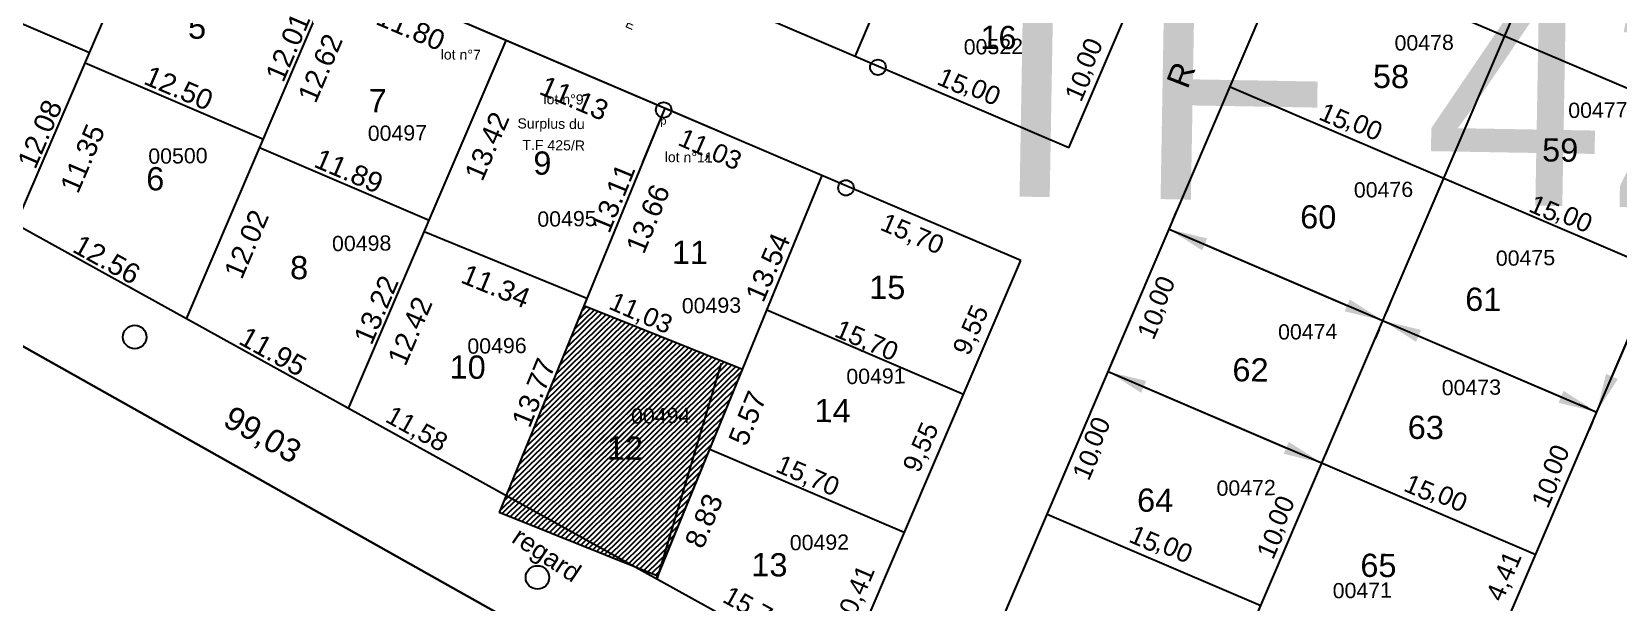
# Model space of a CAD drawing. Header units: metres. Extents: x 0 to 1324930, y 0 to 1631912.
# Drawn here: x 253199.8 to 253303.7, y 1629446.8 to 1629484.2 of the extents above; entities that cross this region are included whole.
import ezdxf
from ezdxf.enums import TextEntityAlignment as Align

# ---------------------------------------------------------------- set-up
doc = ezdxf.new("R2010")
doc.units = ezdxf.units.M
doc.header["$MEASUREMENT"] = 0
doc.layers.get('Defpoints').update_dxf_attribs({"lineweight": 0})
for name, color, linetype in [('A_revoir_niveau_0', 7, 'Continuous'), ('limites_tf', 7, 'Continuous'), ('numero_parcelle', 7, 'Continuous'), ('toponymie', 7, 'Continuous')]:
    doc.layers.add(name, color=color, linetype=linetype)
doc.layers.add('Numero_TF', color=7, linetype='Continuous', lineweight=0)
doc.layers.add('Numérotation', color=7, linetype='Continuous', lineweight=0)
doc.styles.get("Standard").update_dxf_attribs({"font": 'txt.shx'})
doc.styles.add('Style-Arial', font='arial.ttf')
doc.styles.add('Style-txt', font='txt.shx')
doc.dimstyles.new('ISO-25', dxfattribs={"dimtxt": 50, "dimasz": 96.153846, "dimexe": 48.076923, "dimexo": 24.038462, "dimgap": 24.038462, "dimtad": 1, "dimlfac": 1000, "dimzin": 1, "dimdsep": 46, "dimtxsty": 'Standard', "dimcen": 0.0025, "dimse1": 1, "dimse2": 1, "dimclrd": 256, "dimclre": 256, "dimazin": 3, "dimtfac": 1, "dimtmove": 0, "dimatfit": 3, "dimtzin": 1, "dimlwd": -1, "dimlwe": -1})

# ---------------------------------------------------------------- blocks, each defined once
blk = doc.blocks.new('*D116')
at = {"layer": 'Defpoints', "color": 2, "linetype": 'Continuous', "lineweight": 53, "transparency": 16777216}
for p in [(0.014319, 0.336297), (0.110059, 0.235726), (0.248878, 0.238837), (0.227338, 0.186996)]:
    blk.add_point(p, dxfattribs=at)
at = {"layer": 'Numérotation', "linetype": 'Continuous', "transparency": 16777216}
blk.add_text('400.00', height=0.01524, rotation=337.437089, dxfattribs=at).set_placement((0.089489, 0.269715), align=Align.MIDDLE_LEFT)
blk = doc.blocks.new('_None')
blk = doc.blocks.new('*D117')
at = {"layer": 'Defpoints', "color": 2, "linetype": 'Continuous', "lineweight": 53, "transparency": 16777216}
for p in [(-0.139359, -0.035761), (-0.02498, -0.091471), (0.092298, -0.140205), (0.095196, -0.13323)]:
    blk.add_point(p, dxfattribs=at)
at = {"layer": 'Numérotation', "linetype": 'Continuous', "transparency": 16777216}
blk.add_text('400.00', height=0.01524, rotation=337.43492, dxfattribs=at).set_placement((-0.045548, -0.057481), align=Align.MIDDLE_LEFT)
blk = doc.blocks.new('*D118')
at = {"layer": 'Defpoints', "color": 2, "linetype": 'Continuous', "lineweight": 53, "transparency": 16777216}
for p in [(-0.011795, 0.323689), (-0.03179, 0.125723), (-0.157984, -0.028112), (-0.104885, -0.050177)]:
    blk.add_point(p, dxfattribs=at)
at = {"layer": 'Numérotation', "linetype": 'Continuous', "transparency": 16777216}
blk.add_text('599.95', height=0.01524, rotation=67.43492, dxfattribs=at).set_placement((-0.065814, 0.105075), align=Align.MIDDLE_LEFT)
blk = doc.blocks.new('*D119')
at = {"layer": 'Defpoints', "color": 2, "linetype": 'Continuous', "lineweight": 53, "transparency": 16777216}
for p in [(0.251467, 0.214553), (0.178377, 0.038645), (0.105287, -0.137263), (0.105287, -0.137263)]:
    blk.add_point(p, dxfattribs=at)
at = {"layer": 'Numérotation', "linetype": 'Continuous', "transparency": 16777216}
blk.add_text('599.96', height=0.01524, rotation=67.437089, dxfattribs=at).set_placement((0.144377, 0.018048), align=Align.MIDDLE_LEFT)
blk = doc.blocks.new('*U115')
at = {"color": 0, "ltscale": 40}
for p, q in [((-0.139384, -0.035823), (0.045801, 0.409869)), ((0.006817, 0.316045), (0.045801, 0.409869)), ((0.335194, 0.17959), (-0.087005, 0.355033)), ((0.006817, 0.316045), (-0.087005, 0.355033)), ((0.095174, -0.133282), (0.280356, 0.312401)), ((0.241372, 0.218577), (0.280356, 0.312401)), ((0.335194, 0.17959), (0.241372, 0.218577)), ((0.189005, -0.172248), (-0.233193, 0.003195)), ((-0.139371, -0.035792), (-0.233193, 0.003195)), ((0.189005, -0.172248), (0.095183, -0.13326)), ((0.112013, -0.357549), (-0.310186, -0.182106)), ((0.112013, -0.357549), (-0.310186, -0.182106)), ((-0.271471, -0.280711), (-0.242231, -0.210345)), ((0.018912, -0.318862), (-0.016468, -0.407845))]:
    blk.add_line(p, q, dxfattribs=at)
at = {"color": 1, "lineweight": 40, "ltscale": 1200}
for p, q in [((-0.139384, -0.035823), (0.006817, 0.316045)), ((0.241372, 0.218577), (0.006817, 0.316045)), ((0.095174, -0.133282), (0.241372, 0.218577)), ((0.095183, -0.13326), (-0.139371, -0.035792))]:
    blk.add_line(p, q, dxfattribs=at)
at = {"color": 0, "ltscale": 1200}
for p, q in [((0.247464, 0.233237), (0.253556, 0.247897)), ((0.235281, 0.203918), (0.229189, 0.189258)), ((0.300011, 0.19421), (0.335194, 0.17959)), ((0.300011, 0.19421), (0.335194, 0.17959)), ((-0.080745, -0.060188), (0.036535, -0.108918)), ((-0.080745, -0.060188), (0.036535, -0.108918)), ((0.101266, -0.118623), (0.107357, -0.103963))]:
    blk.add_line(p, q, dxfattribs=at)
at = {"layer": 'Numérotation', "ltscale": 30, "char_height": 0.01651, "attachment_point": 5, "line_spacing_factor": 0.6}
for s, insert in [('\\fArial|b0|i0|c00|p39;lot n°23', (-0.041565, 0.393468)), ('\\fArial|b0|i0|c00|p39;Surplus du ', (0.161333, 0.391498)), ('\\fArial|b0|i0|c00|p39; T.F 425/R', (0.162772, 0.358663)), ('\\fArial|b0|i0|c00|p39;lot n°21', (0.152982, 0.311559)), ('\\fArial|b0|i0|c00|p39;B1', (0.017406, 0.292473)), ('\\fArial|b0|i0|c00|p39;lot n°19', (0.310843, 0.23132)), ('\\fArial|b0|i0|c00|p39;Surplus du ', (-0.164696, 0.220202)), ('\\fArial|b0|i0|c00|p39;B2', (0.219021, 0.211036)), ('\\fArial|b0|i0|c00|p39; T.F 425/R', (-0.163256, 0.187366)), ('\\fArial|b0|i0|c00|p39;lot n°24', (-0.164888, 0.144618)), ('\\fArial|b0|i0|c00|p39;Surplus du ', (0.265555, 0.059362)), ('\\fArial|b0|i0|c00|p39; T.F 425/R', (0.266994, 0.026527)), ('\\fArial|b0|i0|c00|p39;B4', (-0.11558, -0.03159)), ('\\fArial|b0|i0|c00|p39;lot n°20', (0.261734, -0.019448)), ('\\fArial|b0|i0|c00|p39;B3', (0.086147, -0.115663)), ('\\fArial|b0|i0|c00|p39;lot n°7', (-0.31624, -0.234631)), ('\\fArial|b0|i0|c00|p39;lot n°9', (-0.14715, -0.306128)), ('\\fArial|b0|i0|c00|p39;Surplus du ', (-0.167111, -0.348686)), ('\\fArial|b0|i0|c00|p39; T.F 425/R', (-0.165672, -0.381521)), ('\\fArial|b0|i0|c00|p39;lot n°11', (0.058886, -0.398939))]:
    blk.add_mtext(s, dxfattribs=dict(at, insert=insert))
at = {"layer": 'Numérotation', "ltscale": 30, "insert": (-0.096905, -0.157702), "char_height": 0.01524, "attachment_point": 5, "rotation": 337.434892}
blk.add_mtext('\\fArial|b0|i0|c00|p39;R        U        E', dxfattribs=at)
at = {"layer": 'Numérotation', "ltscale": 30}
for base, p1, p2, angle, picture, middle in [((-0.104885, -0.050177), (-0.011795, 0.323689), (-0.157984, -0.028112), 247.43492, '*D118', (-0.03179, 0.125723)), ((0.227338, 0.186996), (0.014319, 0.336297), (0.248878, 0.238837), 337.437089, '*D116', (0.110059, 0.235726)), ((0.105287, -0.137263), (0.251467, 0.214553), (0.105287, -0.137263), 247.437089, '*D119', (0.178377, 0.038645)), ((0.092298, -0.140205), (-0.139359, -0.035761), (0.095196, -0.13323), 337.43492, '*D117', (-0.02498, -0.091471))]:
    dim = blk.add_linear_dim(base=base, p1=p1, p2=p2, angle=angle, text='\\fArial|b0|i0|c00|p39;<>', dimstyle='ISO-25', override={"dimtxt": 0.01524, "dimasz": 0.0635, "dimexe": 0.03175, "dimexo": 0.015875, "dimgap": 0.015875, "dimlfac": 39.370079, "dimtxsty": 'Style-Arial', "dimblk": 'None', "dimcen": 0.0635}, dxfattribs=at)
    dim.commit()
    dim.dimension.update_dxf_attribs({"geometry": picture, "text_midpoint": middle})

msp = doc.modelspace()

# ---------------------------------------------------------------- linework, layer by layer
at = {"layer": 'A_revoir_niveau_0'}
for p, q in [((253259.92718, 1629437.70509), (253311.69682, 1629558.69786)), ((253278.05834, 1629441.33867), (253316.27982, 1629530.66753)), ((253296.55467, 1629445.82572), (253329.17547, 1629522.06503)), ((253267.72984, 1629476.60601), (253188.33478, 1629510.58062)), ((253253.7196, 1629482.60063), (253265.70974, 1629510.62324)), ((253264.5735, 1629469.22626), (253175.0883, 1629507.51864)), ((253267.7309, 1629476.60555), (253279.72105, 1629504.62817)), ((253198.73035, 1629471.58251), (253208.06887, 1629493.40564)), ((253282.28494, 1629489.95825), (253310.30755, 1629477.96811)), ((253252.77945, 1629441.66194), (253167.14993, 1629489.06484)), ((253209.89864, 1629465.39995), (253219.74477, 1629488.40931)), ((253191.13458, 1629488.17971), (253203.55774, 1629482.86361)), ((253220.52152, 1629459.51816), (253230.85089, 1629483.65679)), ((253203.26771, 1629482.18583), (253214.94361, 1629477.1895)), ((253278.28823, 1629480.61738), (253306.31084, 1629468.62724)), ((253278.87203, 1629480.36758), (253282.33209, 1629478.88711)), ((253241.25044, 1629479.20663), (253230.39076, 1629452.70835)), ((253214.7018, 1629476.62441), (253225.80791, 1629471.8719)), ((253240.71285, 1629448.34178), (253251.55494, 1629474.79715)), ((253274.54131, 1629471.86031), (253274.7911, 1629472.44411)), ((253225.48749, 1629471.1231), (253236.14722, 1629466.75447)), ((253274.29151, 1629471.2765), (253302.31413, 1629459.28636)), ((253274.87532, 1629471.02671), (253278.33537, 1629469.54624)), ((253276.62673, 1629470.27733), (253285.9676, 1629466.28061)), ((253252.77945, 1629441.66194), (253264.5735, 1629469.22626)), ((253288.55261, 1629465.86524), (253288.80241, 1629466.44904)), ((253235.93839, 1629466.2449), (253230.39076, 1629452.70835)), ((253234.08514, 1629461.72285), (253237.89957, 1629465.45797)), ((253234.32849, 1629462.31664), (253237.64205, 1629465.5613)), ((253234.57184, 1629462.91042), (253237.38453, 1629465.66463)), ((253234.81518, 1629463.5042), (253237.12701, 1629465.76796)), ((253235.05853, 1629464.09799), (253236.86949, 1629465.87129)), ((253235.30188, 1629464.69177), (253236.61197, 1629465.97462)), ((253235.54523, 1629465.28555), (253236.35445, 1629466.07795)), ((253235.78857, 1629465.87934), (253236.09693, 1629466.18128)), ((253246.3396, 1629462.0714), (253235.93839, 1629466.2449)), ((253260.81675, 1629460.44621), (253247.933, 1629465.9594)), ((253305.31166, 1629466.29202), (253303.3133, 1629461.62158)), ((253231.65166, 1629455.78502), (253240.47477, 1629464.42467)), ((253231.65166, 1629455.78502), (253240.44046, 1629464.39108)), ((253231.89501, 1629456.3788), (253240.21725, 1629464.528)), ((253231.89501, 1629456.3788), (253240.18782, 1629464.49919)), ((253232.13836, 1629456.97259), (253239.95973, 1629464.63133)), ((253232.13836, 1629456.97259), (253239.93518, 1629464.60729)), ((253232.38171, 1629457.56637), (253239.70221, 1629464.73466)), ((253232.62505, 1629458.16015), (253239.44469, 1629464.83799)), ((253232.8684, 1629458.75394), (253239.18717, 1629464.94132)), ((253233.11175, 1629459.34772), (253238.92965, 1629465.04465)), ((253233.3551, 1629459.9415), (253238.67213, 1629465.14798)), ((253233.59844, 1629460.53529), (253238.41461, 1629465.25131)), ((253233.84179, 1629461.12907), (253238.15709, 1629465.35464)), ((253288.05303, 1629464.69763), (253287.80323, 1629464.11382)), ((253230.43492, 1629452.8161), (253241.76237, 1629463.90802)), ((253230.43492, 1629452.8161), (253241.70366, 1629463.85053)), ((253230.60155, 1629452.62377), (253242.01989, 1629463.80469)), ((253230.60155, 1629452.62377), (253241.9563, 1629463.74242)), ((253230.67827, 1629453.40989), (253241.50485, 1629464.01135)), ((253230.67827, 1629453.40989), (253241.45102, 1629463.95864)), ((253230.85907, 1629452.52044), (253242.27741, 1629463.70136)), ((253230.85907, 1629452.52044), (253242.20894, 1629463.63431)), ((253230.92162, 1629454.00367), (253241.24733, 1629464.11468)), ((253230.92162, 1629454.00367), (253241.19838, 1629464.06675)), ((253231.11659, 1629452.41711), (253242.53493, 1629463.59803)), ((253231.11659, 1629452.41711), (253242.46157, 1629463.5262)), ((253231.16497, 1629454.59745), (253240.98981, 1629464.21801)), ((253231.16497, 1629454.59745), (253240.94574, 1629464.17486)), ((253231.37411, 1629452.31378), (253242.79245, 1629463.4947)), ((253231.37411, 1629452.31378), (253242.71421, 1629463.41809)), ((253231.40832, 1629455.19124), (253240.73229, 1629464.32134)), ((253231.40832, 1629455.19124), (253240.6931, 1629464.28297)), ((253231.63163, 1629452.21045), (253243.04997, 1629463.39137)), ((253231.63163, 1629452.21045), (253242.96685, 1629463.30998)), ((253290.63804, 1629464.28225), (253299.97891, 1629460.28554)), ((253231.88915, 1629452.10712), (253243.30748, 1629463.28804)), ((253231.88915, 1629452.10712), (253243.21949, 1629463.20188)), ((253232.14667, 1629452.00379), (253243.56501, 1629463.18471)), ((253232.14667, 1629452.00379), (253243.47213, 1629463.09377)), ((253232.40419, 1629451.90046), (253243.82252, 1629463.08138)), ((253232.40419, 1629451.90046), (253243.72477, 1629462.98566)), ((253232.66171, 1629451.79713), (253244.08005, 1629462.97805)), ((253232.66171, 1629451.79713), (253243.97741, 1629462.87755)), ((253232.91923, 1629451.6938), (253244.33756, 1629462.87472)), ((253233.17675, 1629451.59047), (253244.59509, 1629462.77139)), ((253233.43427, 1629451.48714), (253244.8526, 1629462.66806)), ((253233.69179, 1629451.38381), (253245.11013, 1629462.56473)), ((253233.94931, 1629451.28048), (253245.36764, 1629462.4614)), ((253234.20683, 1629451.17715), (253245.62516, 1629462.35807)), ((253244.95203, 1629462.4924), (253240.75989, 1629448.38278)), ((253270.54459, 1629462.51944), (253270.79439, 1629463.10324)), ((253234.46434, 1629451.07382), (253245.88268, 1629462.25474)), ((253234.72186, 1629450.97049), (253246.1402, 1629462.15141)), ((253234.97939, 1629450.86716), (253246.28468, 1629461.93738)), ((253235.2369, 1629450.76383), (253246.04133, 1629461.3436)), ((253240.79197, 1629448.53485), (253246.3396, 1629462.0714)), ((253270.2948, 1629461.93563), (253298.31741, 1629449.94549)), ((253235.49443, 1629450.6605), (253245.79798, 1629460.74981)), ((253272.63002, 1629460.93645), (253281.97089, 1629456.93974)), ((253235.75194, 1629450.55717), (253245.55463, 1629460.15603)), ((253236.00947, 1629450.45384), (253245.31129, 1629459.56225)), ((253301.73032, 1629459.53616), (253301.14652, 1629459.78595)), ((253236.26698, 1629450.35051), (253245.06794, 1629458.96846)), ((253236.5245, 1629450.24718), (253244.82459, 1629458.37468)), ((253302.06433, 1629458.70256), (253301.81454, 1629458.11875)), ((253236.78202, 1629450.14385), (253244.58124, 1629457.7809)), ((253237.03954, 1629450.04052), (253244.33789, 1629457.18712)), ((253284.5559, 1629456.52437), (253284.80569, 1629457.10817)), ((253237.29706, 1629449.93719), (253244.09455, 1629456.59333)), ((253256.93978, 1629451.3852), (253244.19517, 1629456.83885)), ((253237.55458, 1629449.83386), (253243.8512, 1629455.99955)), ((253237.8121, 1629449.73053), (253243.60785, 1629455.40577)), ((253238.06962, 1629449.6272), (253243.3645, 1629454.81198)), ((253238.32714, 1629449.52387), (253243.12116, 1629454.2182)), ((253238.58466, 1629449.42054), (253242.87781, 1629453.62442)), ((253238.84218, 1629449.31721), (253242.63446, 1629453.03063)), ((253240.79197, 1629448.53485), (253230.39076, 1629452.70835)), ((253239.0997, 1629449.21388), (253242.39111, 1629452.43685)), ((253266.29808, 1629452.59476), (253280.30939, 1629446.59969)), ((253239.35722, 1629449.11055), (253242.14777, 1629451.84307)), ((253239.61474, 1629449.00722), (253241.90442, 1629451.24928)), ((253239.87226, 1629448.90389), (253241.66107, 1629450.6555)), ((253240.12978, 1629448.80056), (253241.41772, 1629450.06172)), ((253240.3873, 1629448.69723), (253241.17437, 1629449.46793)), ((253240.64482, 1629448.5939), (253240.93103, 1629448.87415))]:
    msp.add_line(p, q, dxfattribs=at)
for centre, radius in [((253255.21479, 1629481.89286), 0.508), ((253255.21479, 1629481.89286), 0.508), ((253241.17398, 1629479.0938), 0.508), ((253241.17398, 1629479.0938), 0.508), ((253253.11998, 1629473.98963), 0.508), ((253253.11998, 1629473.98963), 0.508), ((253206.51505, 1629464.20464), 0.76931), ((253206.51505, 1629464.20464), 0.76931), ((253232.90627, 1629448.43905), 0.76931), ((253232.90627, 1629448.43905), 0.76931)]:
    msp.add_circle(centre, radius, dxfattribs=at)
at = {"layer": 'A_revoir_niveau_0', "extrusion": (0, 0, -1)}
for points in [[(-253276.79326, 1629470.66653), (-253276.4602, 1629469.88812), (-253274.29151, 1629471.2765)], [(-253276.79326, 1629470.66653), (-253276.4602, 1629469.88812), (-253274.29151, 1629471.2765)], [(-253290.80457, 1629464.67146), (-253290.47151, 1629463.89305), (-253288.30282, 1629465.28143)], [(-253290.80457, 1629464.67146), (-253290.47151, 1629463.89305), (-253288.30282, 1629465.28143)], [(-253272.79655, 1629461.32566), (-253272.46349, 1629460.54725), (-253270.2948, 1629461.93563)], [(-253272.79655, 1629461.32566), (-253272.46349, 1629460.54725), (-253270.2948, 1629461.93563)], [(-253302.9241, 1629461.78811), (-253303.70251, 1629461.45505), (-253302.31413, 1629459.28636)], [(-253302.9241, 1629461.78811), (-253303.70251, 1629461.45505), (-253302.31413, 1629459.28636)]]:
    msp.add_solid(points, dxfattribs=at)
at = {"layer": 'A_revoir_niveau_0'}
for points in [[(253286.13413, 1629466.66981), (253285.80107, 1629465.89141), (253288.30282, 1629465.28143)], [(253286.13413, 1629466.66981), (253285.80107, 1629465.89141), (253288.30282, 1629465.28143)], [(253300.14544, 1629460.67474), (253299.81238, 1629459.89634), (253302.31413, 1629459.28636)], [(253300.14544, 1629460.67474), (253299.81238, 1629459.89634), (253302.31413, 1629459.28636)], [(253282.13742, 1629457.32894), (253281.80436, 1629456.55054), (253284.30611, 1629455.94056)], [(253282.13742, 1629457.32894), (253281.80436, 1629456.55054), (253284.30611, 1629455.94056)]]:
    msp.add_solid(points, dxfattribs=at)
at = {"layer": 'limites_tf', "color": 5, "linetype": 'Continuous', "lineweight": 30, "flags": 128}
msp.add_lwpolyline([(253313.43, 1629558.87), (253341.28, 1629492.46), (253341.38, 1629451.55), (253256.21, 1629431.51), (253169.9, 1629480.07), (253168.18, 1629498.01), (253185.34, 1629537.12), (253231.51, 1629551.39), (253313.43, 1629558.87)], close=True, dxfattribs=at)

# ---------------------------------------------------------------- block references
at = {"layer": 'A_revoir_niveau_0', "color": 0, "ltscale": 40, "xscale": 40, "yscale": 40, "zscale": 40, "rotation": 359.3981}
msp.add_blockref('*U115', (253240.6285, 1629491.96958), dxfattribs=at)

# ---------------------------------------------------------------- texts
at = {"layer": 'numero_parcelle', "color": 5, "char_height": 1, "attachment_point": 1, "rotation": 0.6810339, "line_spacing_factor": 0.779643, "style": 'Style-txt'}
for s, insert in [('\\fArial|b0|i0|c00|p39;00522', (253260.83327, 1629483.72591)), ('\\fArial|b0|i0|c00|p39;00478', (253289.06295, 1629483.98539)), ('\\fArial|b0|i0|c00|p39;00477', (253300.44454, 1629479.56642)), ('\\fArial|b0|i0|c00|p39;00497', (253221.78055, 1629478.05886)), ('\\fArial|b0|i0|c00|p39;00500', (253207.39885, 1629476.56165)), ('\\fArial|b0|i0|c00|p39;00476', (253286.39594, 1629474.34717)), ('\\fArial|b0|i0|c00|p39;00495', (253232.89029, 1629472.43519)), ('\\fArial|b0|i0|c00|p39;00498', (253219.43848, 1629470.82974)), ('\\fArial|b0|i0|c00|p39;00475', (253295.69935, 1629469.87069)), ('\\fArial|b0|i0|c00|p39;00493', (253242.35938, 1629466.75459)), ('\\fArial|b0|i0|c00|p39;00474', (253281.43147, 1629465.03435)), ('\\fArial|b0|i0|c00|p39;00496', (253228.30735, 1629464.10824)), ('\\fArial|b0|i0|c00|p39;00491', (253253.13966, 1629462.11584)), ('\\fArial|b0|i0|c00|p39;00473', (253292.15575, 1629461.38089)), ('\\fArial|b0|i0|c00|p39;00494', (253239.03287, 1629459.52416)), ('\\fArial|b0|i0|c00|p39;00472', (253277.39799, 1629454.79215)), ('\\fArial|b0|i0|c00|p39;00492', (253249.4352, 1629451.21717)), ('\\fArial|b0|i0|c00|p39;00471', (253285.00898, 1629448.06897))]:
    msp.add_mtext(s, dxfattribs=dict(at, insert=insert))
at = {"layer": 'numero_tf', "color": 4, "linetype": 'Continuous', "lineweight": 0, "style": 'Style-Arial'}
msp.add_text('TF 425', height=15.24, rotation=359.0028, dxfattribs=at).set_placement((253258.98881, 1629473.50747))
at = {"layer": 'toponymie', "attachment_point": 7, "line_spacing_factor": 0.6}
for s, insert, char_height, rotation in [('\\fArial|b0|i0|c00|p39;R                 U                E', (253275.52237, 1629480.39516), 1.524, 68.7082638), ('\\fArial|b0|i0|c00|p39;R                 U                E', (253275.52237, 1629480.39516), 1.524, 68.7082638), ('\\fArial|b0|i0|c00|p39;5', (253210.00511, 1629483.74766), 1.524, 359.3980969), ('\\fArial|b0|i0|c00|p39;12.01', (253216.2633, 1629480.82571), 1.3208, 66.8330224), ('\\fArial|b0|i0|c00|p39;11.80', (253222.22017, 1629484.73335), 1.3208, 336.8330224), ('\\fArial|b0|i0|c00|p39;16', (253261.92013, 1629483.07829), 1.524, 359.3980969), ('\\fArial|b0|i0|c00|p39;12.62', (253218.38469, 1629479.45233), 1.3208, 66.8330224), ('\\fArial|b0|i0|c00|p39;,00', (253269.25949, 1629481.196), 1.2192, 66.3981346), ('\\fArial|b0|i0|c00|p39;,00', (253269.25949, 1629481.196), 1.2192, 66.3981346), ('\\fArial|b0|i0|c00|p39;58', (253287.64367, 1629480.51924), 1.524, 359.3980969), ('\\fArial|b0|i0|c00|p39;12.50', (253207.01683, 1629480.81783), 1.3208, 336.8330224), ('\\fArial|b0|i0|c00|p39;11.13', (253232.92805, 1629480.15174), 1.3208, 336.8330224), ('\\fArial|b0|i0|c00|p39;15', (253258.99229, 1629480.79603), 1.2192, 336.3981346), ('\\fArial|b0|i0|c00|p39;15', (253258.99229, 1629480.79603), 1.2192, 336.3981346), ('\\fArial|b0|i0|c00|p39;,00', (253260.64551, 1629480.07369), 1.2192, 336.3981346), ('\\fArial|b0|i0|c00|p39;,00', (253260.64551, 1629480.07369), 1.2192, 336.3981346), ('\\fArial|b0|i0|c00|p39;10', (253268.53715, 1629479.54278), 1.2192, 66.3981346), ('\\fArial|b0|i0|c00|p39;10', (253268.53715, 1629479.54278), 1.2192, 66.3981346), ('\\fArial|b0|i0|c00|p39;7', (253221.83014, 1629478.94868), 1.524, 359.3980969), ('\\fArial|b0|i0|c00|p39;12.08', (253200.01247, 1629475.13092), 1.3208, 66.8330224), ('\\fArial|b0|i0|c00|p39;13.42', (253229.30939, 1629474.33449), 1.3208, 66.8330224), ('\\fArial|b0|i0|c00|p39;15', (253284.01331, 1629478.49112), 1.2192, 336.3981346), ('\\fArial|b0|i0|c00|p39;15', (253284.01331, 1629478.49112), 1.2192, 336.3981346), ('\\fArial|b0|i0|c00|p39;11.35', (253202.81059, 1629473.52869), 1.3208, 66.8330224), ('\\fArial|b0|i0|c00|p39;p', (253240.96093, 1629477.98262), 0.508, 359.3980969), ('\\fArial|b0|i0|c00|p39;p', (253240.96093, 1629477.98262), 0.508, 359.3980969), ('\\fArial|b0|i0|c00|p39;,00', (253285.66652, 1629477.76878), 1.2192, 336.3981346), ('\\fArial|b0|i0|c00|p39;,00', (253285.66652, 1629477.76878), 1.2192, 336.3981346), ('\\fArial|b0|i0|c00|p39;11,03', (253241.94253, 1629476.61426), 1.2192, 336.3981346), ('\\fArial|b0|i0|c00|p39;11,03', (253241.94253, 1629476.61426), 1.2192, 336.3981346), ('\\fArial|b0|i0|c00|p39;59', (253298.73257, 1629475.69756), 1.524, 359.3980969), ('\\fArial|b0|i0|c00|p39;11.89', (253218.16272, 1629475.37973), 1.3208, 336.8330224), ('\\fArial|b0|i0|c00|p39;9', (253232.6269, 1629474.83527), 1.524, 359.3980969), ('\\fArial|b0|i0|c00|p39;6', (253207.26307, 1629473.80692), 1.524, 359.3980969), ('\\fArial|b0|i0|c00|p39;13.11', (253237.62691, 1629470.92674), 1.3208, 67.8352047), ('\\fArial|b0|i0|c00|p39;13.66', (253239.89466, 1629469.5682), 1.3208, 67.8304273), ('\\fArial|b0|i0|c00|p39;60', (253282.87634, 1629471.31257), 1.524, 359.3980969), ('\\fArial|b0|i0|c00|p39;15', (253297.77081, 1629472.45718), 1.2192, 336.3981346), ('\\fArial|b0|i0|c00|p39;15', (253297.77081, 1629472.45718), 1.2192, 336.3981346), ('\\fArial|b0|i0|c00|p39;,00', (253299.42403, 1629471.73484), 1.2192, 336.3981346), ('\\fArial|b0|i0|c00|p39;,00', (253299.42403, 1629471.73484), 1.2192, 336.3981346), ('\\fArial|b0|i0|c00|p39;12.02', (253213.54624, 1629467.91144), 1.3208, 66.8330224), ('\\fArial|b0|i0|c00|p39;15,70', (253255.19184, 1629471.05584), 1.2192, 336.8352042), ('\\fArial|b0|i0|c00|p39;15,70', (253255.19184, 1629471.05584), 1.2192, 336.8352042), ('\\fArial|b0|i0|c00|p39;12.56', (253202.34226, 1629469.81539), 1.3208, 331.0318658), ('\\fArial|b0|i0|c00|p39;13.54', (253247.71629, 1629466.38648), 1.3208, 66.8200598), ('\\fArial|b0|i0|c00|p39;11', (253241.7099, 1629469.00795), 1.524, 359.3980969), ('\\fArial|b0|i0|c00|p39;8', (253216.68882, 1629467.9796), 1.524, 359.3980969), ('\\fArial|b0|i0|c00|p39;11.34', (253227.79056, 1629467.7886), 1.3208, 337.7149425), ('\\fArial|b0|i0|c00|p39;13.22', (253222.04896, 1629463.6055), 1.3208, 66.8330224), ('\\fArial|b0|i0|c00|p39;15', (253254.63835, 1629466.69112), 1.524, 359.3980969), ('\\fArial|b0|i0|c00|p39;,00', (253274.0046, 1629465.59264), 1.2192, 66.3981346), ('\\fArial|b0|i0|c00|p39;,00', (253274.0046, 1629465.59264), 1.2192, 66.3981346), ('\\fArial|b0|i0|c00|p39;61', (253293.69142, 1629465.90457), 1.524, 359.3980969), ('\\fArial|b0|i0|c00|p39;12.42', (253224.24941, 1629462.22093), 1.3208, 66.8330224), ('\\fArial|b0|i0|c00|p39;11,03', (253237.41053, 1629465.87782), 1.2192, 336.3981346), ('\\fArial|b0|i0|c00|p39;11,03', (253237.41053, 1629465.87782), 1.2192, 336.3981346), ('\\fArial|b0|i0|c00|p39;9,55', (253261.38245, 1629462.82272), 1.2192, 66.3981346), ('\\fArial|b0|i0|c00|p39;9,55', (253261.38245, 1629462.82272), 1.2192, 66.3981346), ('\\fArial|b0|i0|c00|p39;10', (253273.28227, 1629463.93942), 1.2192, 66.3981346), ('\\fArial|b0|i0|c00|p39;10', (253273.28227, 1629463.93942), 1.2192, 66.3981346), ('\\fArial|b0|i0|c00|p39;11.95', (253213.23332, 1629463.78631), 1.3208, 331.0318658), ('\\fArial|b0|i0|c00|p39;15,70', (253252.19952, 1629464.06282), 1.2192, 336.8330224), ('\\fArial|b0|i0|c00|p39;15,70', (253252.19952, 1629464.06282), 1.2192, 336.8330224), ('\\fArial|b0|i0|c00|p39;10', (253227.14283, 1629461.4667), 1.524, 359.3980969), ('\\fArial|b0|i0|c00|p39;13.77', (253232.40784, 1629458.16741), 1.3208, 67.7149425), ('\\fArial|b0|i0|c00|p39;62', (253278.43779, 1629461.28388), 1.524, 359.3980969), ('\\fArial|b0|i0|c00|p39;5.57', (253246.61196, 1629456.96744), 1.3208, 67.7149425), ('\\fArial|b0|i0|c00|p39;99,03', (253212.07137, 1629458.18771), 1.524, 331.0318658), ('\\fArial|b0|i0|c00|p39;99,03', (253212.07137, 1629458.18771), 1.524, 331.0318658), ('\\fArial|b0|i0|c00|p39;11,58', (253222.74337, 1629458.49948), 1.2192, 331.0318658), ('\\fArial|b0|i0|c00|p39;14', (253251.05691, 1629458.6322), 1.524, 359.3980969), ('\\fArial|b0|i0|c00|p39;9,55', (253258.10756, 1629455.13533), 1.2192, 66.3981346), ('\\fArial|b0|i0|c00|p39;9,55', (253258.10756, 1629455.13533), 1.2192, 66.3981346), ('\\fArial|b0|i0|c00|p39;,00', (253269.75744, 1629456.35893), 1.2192, 66.3981346), ('\\fArial|b0|i0|c00|p39;,00', (253269.75744, 1629456.35893), 1.2192, 66.3981346), ('\\fArial|b0|i0|c00|p39;63', (253289.92532, 1629457.50908), 1.524, 359.3980969), ('\\fArial|b0|i0|c00|p39;12', (253237.44711, 1629456.17197), 1.524, 359.3980969), ('\\fArial|b0|i0|c00|p39;,00', (253299.84541, 1629454.53603), 1.2192, 66.3981346), ('\\fArial|b0|i0|c00|p39;,00', (253299.84541, 1629454.53603), 1.2192, 66.3981346), ('\\fArial|b0|i0|c00|p39;EMPRISE       DEVIATION     DNDN', (253166.92857, 1629453.85886), 3.556, 330.9986535), ('\\fArial|b0|i0|c00|p39;EMPRISE       DEVIATION     DNDN', (253166.92857, 1629453.85886), 3.556, 330.9986535), ('\\fArial|b0|i0|c00|p39;15,70', (253248.34514, 1629455.19994), 1.2192, 336.8330224), ('\\fArial|b0|i0|c00|p39;15,70', (253248.34514, 1629455.19994), 1.2192, 336.8330224), ('\\fArial|b0|i0|c00|p39;10', (253269.0351, 1629454.70571), 1.2192, 66.3981346), ('\\fArial|b0|i0|c00|p39;10', (253269.0351, 1629454.70571), 1.2192, 66.3981346), ('\\fArial|b0|i0|c00|p39;15', (253289.57865, 1629454.13572), 1.2192, 336.3981346), ('\\fArial|b0|i0|c00|p39;15', (253289.57865, 1629454.13572), 1.2192, 336.3981346), ('\\fArial|b0|i0|c00|p39;64', (253272.19095, 1629452.73483), 1.524, 359.3980969), ('\\fArial|b0|i0|c00|p39;,00', (253291.23186, 1629453.41338), 1.2192, 336.3981346), ('\\fArial|b0|i0|c00|p39;,00', (253291.23186, 1629453.41338), 1.2192, 336.3981346), ('\\fArial|b0|i0|c00|p39;10', (253299.12308, 1629452.88281), 1.2192, 66.3981346), ('\\fArial|b0|i0|c00|p39;10', (253299.12308, 1629452.88281), 1.2192, 66.3981346), ('\\fArial|b0|i0|c00|p39;8.83', (253243.75362, 1629450.23477), 1.3208, 67.7149425), ('\\fArial|b0|i0|c00|p39;,00', (253281.83739, 1629451.19023), 1.2192, 66.3981346), ('\\fArial|b0|i0|c00|p39;,00', (253281.83739, 1629451.19023), 1.2192, 66.3981346), ('\\fArial|b0|i0|c00|p39;regard', (253230.92869, 1629450.50304), 1.2192, 326.108911), ('\\fArial|b0|i0|c00|p39;regard', (253230.92869, 1629450.50304), 1.2192, 326.108911), ('\\fArial|b0|i0|c00|p39;15', (253271.57063, 1629450.78992), 1.2192, 336.3981346), ('\\fArial|b0|i0|c00|p39;15', (253271.57063, 1629450.78992), 1.2192, 336.3981346), ('\\fArial|b0|i0|c00|p39;,00', (253273.22384, 1629450.06758), 1.2192, 336.3981346), ('\\fArial|b0|i0|c00|p39;,00', (253273.22384, 1629450.06758), 1.2192, 336.3981346), ('\\fArial|b0|i0|c00|p39;10', (253281.11505, 1629449.53701), 1.2192, 66.3981346), ('\\fArial|b0|i0|c00|p39;10', (253281.11505, 1629449.53701), 1.2192, 66.3981346), ('\\fArial|b0|i0|c00|p39;13', (253246.91588, 1629448.50259), 1.524, 359.3980969), ('\\fArial|b0|i0|c00|p39;65', (253286.82171, 1629448.46031), 1.524, 359.3980969), ('\\fArial|b0|i0|c00|p39;4,41', (253296.33249, 1629446.69152), 1.2192, 66.8352042), ('\\fArial|b0|i0|c00|p39;4,41', (253296.33249, 1629446.69152), 1.2192, 66.8352042), ('\\fArial|b0|i0|c00|p39;10,41', (253253.57387, 1629444.90435), 1.2192, 66.8397483), ('\\fArial|b0|i0|c00|p39;10,41', (253253.57387, 1629444.90435), 1.2192, 66.8397483), ('\\fArial|b0|i0|c00|p39;15,78', (253244.8435, 1629446.6779), 1.2192, 331.0318658), ('\\fArial|b0|i0|c00|p39;15,78', (253244.8435, 1629446.6779), 1.2192, 331.0318658)]:
    msp.add_mtext(s, dxfattribs=dict(at, insert=insert, char_height=char_height, rotation=rotation))

doc.saveas('drawing.dxf')
